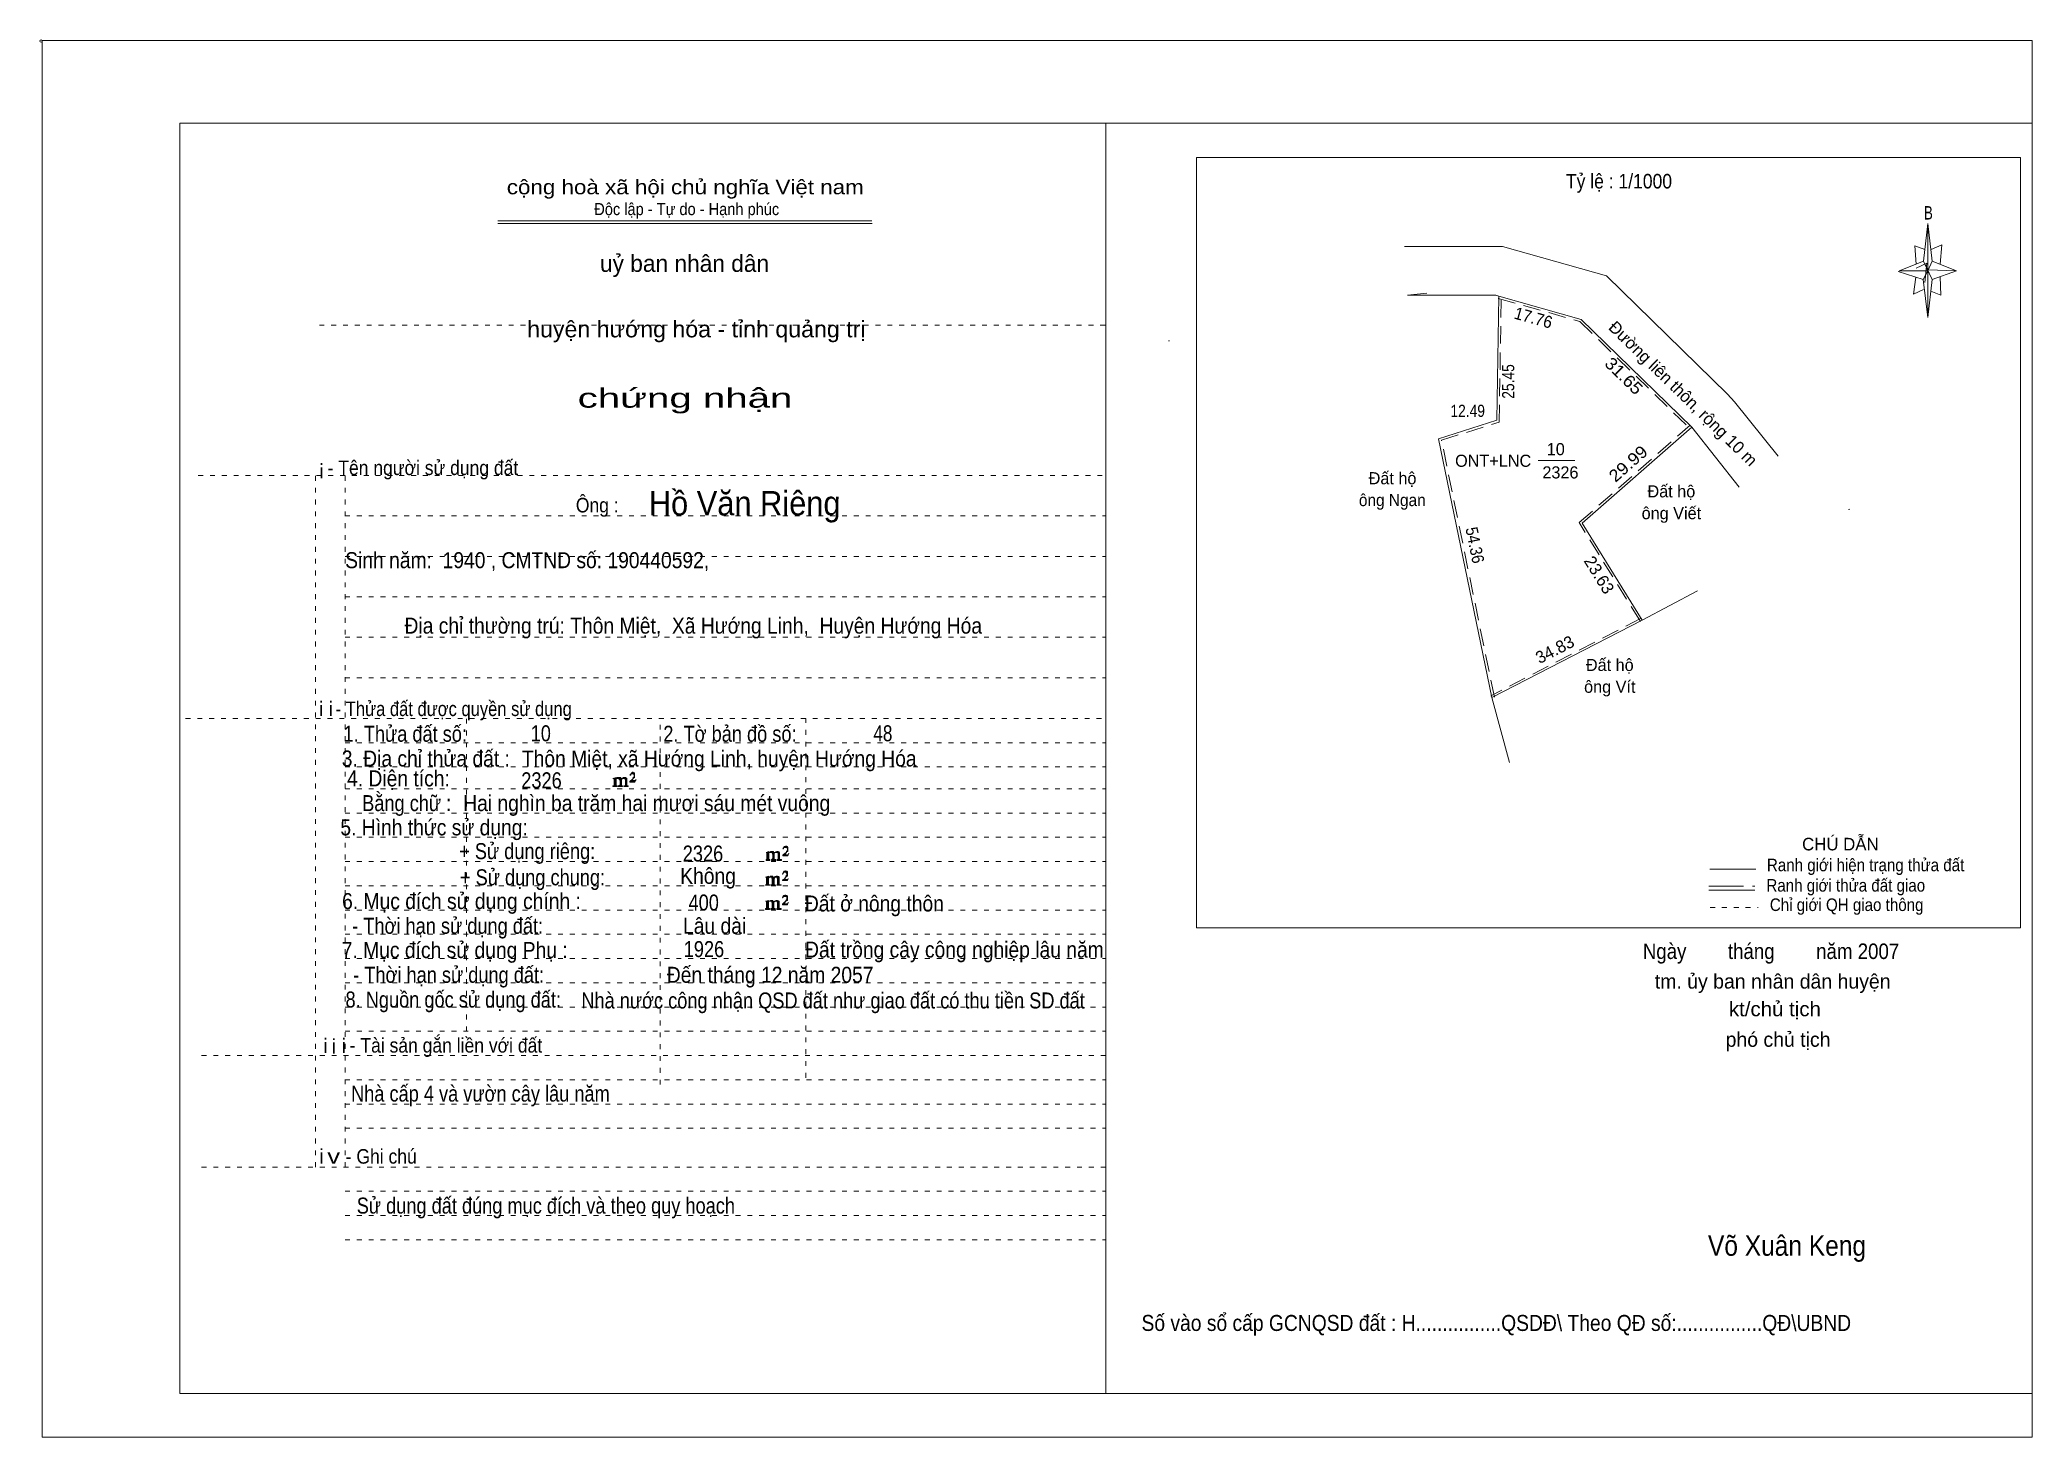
# Model space of a CAD drawing. Header units: centimetres. Extents: x -1.6 to 39.5, y -3.3 to 25.5.
import ezdxf
from ezdxf.enums import TextEntityAlignment as Align

# ---------------------------------------------------------------- set-up
doc = ezdxf.new("R2010")
doc.units = ezdxf.units.CM
doc.header["$LTSCALE"] = 0.12
for name, pattern in [('DOTTED', [1.5, 0.3, -1.2]), ('LONG_DASHED', [7.5, 6, -1.5]), ('MEDIUM_DASHED', [4.5, 3, -1.5])]:
    doc.linetypes.add(name, pattern=pattern)
for name, color, linetype, lineweight in [('1', 7, 'DOTTED', 13), ('10', 7, 'Continuous', 13), ('13', 7, 'Continuous', 13), ('4', 7, 'Continuous', 13), ('5', 7, 'Continuous', 13), ('50', 7, 'Continuous', 13)]:
    doc.layers.add(name, color=color, linetype=linetype, lineweight=lineweight)
doc.layers.add('30', color=7, linetype='Continuous')

msp = doc.modelspace()

# ---------------------------------------------------------------- hatches: boundary and pattern name
at = {"layer": '50'}
for points in [[(10.27, 10.13), (10.27, 10.12), (10.27, 10.11), (10.25, 10.11), (10.24, 10.11), (10.24, 10.1), (10.33, 10.1), (10.33, 10.11), (10.32, 10.11), (10.31, 10.11), (10.31, 10.12), (10.31, 10.13), (10.31, 10.24), (10.31, 10.25), (10.32, 10.26), (10.34, 10.26), (10.35, 10.26), (10.36, 10.26), (10.37, 10.25), (10.39, 10.22), (10.39, 10.13), (10.37, 10.12), (10.37, 10.11), (10.36, 10.11), (10.35, 10.11), (10.35, 10.1), (10.44, 10.1), (10.44, 10.11), (10.43, 10.11), (10.42, 10.11), (10.42, 10.12), (10.42, 10.13), (10.42, 10.24), (10.44, 10.26), (10.45, 10.26), (10.46, 10.26), (10.49, 10.26), (10.49, 10.25), (10.5, 10.24), (10.5, 10.22), (10.5, 10.13), (10.5, 10.12), (10.49, 10.11), (10.49, 10.11), (10.47, 10.11), (10.47, 10.1), (10.56, 10.1), (10.56, 10.11), (10.55, 10.11), (10.54, 10.11), (10.53, 10.12), (10.53, 10.13), (10.53, 10.2), (10.53, 10.25), (10.53, 10.26), (10.52, 10.27), (10.5, 10.28), (10.47, 10.28), (10.46, 10.28), (10.44, 10.27), (10.41, 10.25), (10.41, 10.26), (10.4, 10.28), (10.39, 10.28), (10.37, 10.28), (10.35, 10.28), (10.34, 10.28), (10.32, 10.26), (10.31, 10.26), (10.31, 10.25), (10.31, 10.25), (10.31, 10.26), (10.31, 10.28), (10.24, 10.26), (10.24, 10.26), (10.25, 10.26), (10.27, 10.25), (10.27, 10.24), (10.27, 10.23)], [(10.69, 10.19), (10.72, 10.24), (10.72, 10.24), (10.71, 10.22), (10.69, 10.22), (10.68, 10.22), (10.63, 10.22), (10.66, 10.26), (10.67, 10.27), (10.69, 10.28), (10.69, 10.3), (10.69, 10.32), (10.69, 10.34), (10.69, 10.35), (10.69, 10.37), (10.68, 10.38), (10.67, 10.38), (10.66, 10.39), (10.65, 10.39), (10.63, 10.38), (10.63, 10.38), (10.62, 10.37), (10.61, 10.35), (10.59, 10.33), (10.61, 10.33), (10.61, 10.35), (10.62, 10.35), (10.63, 10.36), (10.65, 10.36), (10.66, 10.36), (10.67, 10.35), (10.68, 10.35), (10.68, 10.32), (10.68, 10.3), (10.66, 10.28), (10.66, 10.26), (10.65, 10.25), (10.59, 10.2), (10.59, 10.19)], [(13.42, 8.61), (13.42, 8.6), (13.42, 8.59), (13.41, 8.59), (13.4, 8.59), (13.4, 8.57), (13.48, 8.57), (13.48, 8.59), (13.47, 8.59), (13.46, 8.59), (13.46, 8.6), (13.46, 8.61), (13.46, 8.72), (13.46, 8.73), (13.47, 8.74), (13.5, 8.74), (13.51, 8.74), (13.52, 8.74), (13.53, 8.73), (13.54, 8.69), (13.54, 8.61), (13.53, 8.6), (13.53, 8.59), (13.52, 8.59), (13.51, 8.59), (13.51, 8.57), (13.6, 8.57), (13.6, 8.59), (13.58, 8.59), (13.57, 8.59), (13.57, 8.6), (13.57, 8.61), (13.57, 8.72), (13.6, 8.74), (13.61, 8.74), (13.62, 8.74), (13.64, 8.74), (13.64, 8.73), (13.65, 8.72), (13.65, 8.69), (13.65, 8.61), (13.65, 8.6), (13.64, 8.59), (13.64, 8.59), (13.63, 8.59), (13.63, 8.57), (13.72, 8.57), (13.72, 8.59), (13.7, 8.59), (13.69, 8.59), (13.68, 8.6), (13.68, 8.61), (13.68, 8.68), (13.68, 8.73), (13.68, 8.74), (13.67, 8.75), (13.65, 8.76), (13.63, 8.76), (13.62, 8.76), (13.6, 8.75), (13.56, 8.73), (13.56, 8.74), (13.55, 8.76), (13.54, 8.76), (13.53, 8.76), (13.51, 8.76), (13.5, 8.76), (13.47, 8.74), (13.46, 8.74), (13.46, 8.73), (13.46, 8.73), (13.46, 8.74), (13.46, 8.76), (13.4, 8.74), (13.4, 8.74), (13.41, 8.74), (13.42, 8.73), (13.42, 8.72), (13.42, 8.71)], [(13.85, 8.67), (13.87, 8.72), (13.87, 8.72), (13.86, 8.69), (13.85, 8.69), (13.84, 8.69), (13.78, 8.69), (13.82, 8.74), (13.83, 8.75), (13.85, 8.76), (13.85, 8.78), (13.85, 8.79), (13.85, 8.82), (13.85, 8.83), (13.85, 8.85), (13.84, 8.86), (13.83, 8.86), (13.82, 8.87), (13.8, 8.87), (13.78, 8.86), (13.78, 8.86), (13.77, 8.85), (13.76, 8.83), (13.75, 8.81), (13.76, 8.81), (13.76, 8.83), (13.77, 8.83), (13.78, 8.84), (13.8, 8.84), (13.82, 8.84), (13.83, 8.83), (13.84, 8.83), (13.84, 8.79), (13.84, 8.78), (13.82, 8.76), (13.82, 8.74), (13.8, 8.73), (13.75, 8.68), (13.75, 8.67)], [(13.41, 8.09), (13.41, 8.08), (13.41, 8.07), (13.4, 8.07), (13.39, 8.07), (13.39, 8.06), (13.48, 8.06), (13.48, 8.07), (13.47, 8.07), (13.45, 8.07), (13.45, 8.08), (13.45, 8.09), (13.45, 8.2), (13.45, 8.21), (13.47, 8.23), (13.49, 8.23), (13.5, 8.23), (13.51, 8.23), (13.52, 8.21), (13.53, 8.18), (13.53, 8.09), (13.52, 8.08), (13.52, 8.07), (13.51, 8.07), (13.5, 8.07), (13.5, 8.06), (13.59, 8.06), (13.59, 8.07), (13.58, 8.07), (13.57, 8.07), (13.57, 8.08), (13.57, 8.09), (13.57, 8.2), (13.59, 8.23), (13.6, 8.23), (13.61, 8.23), (13.63, 8.23), (13.63, 8.21), (13.64, 8.2), (13.64, 8.18), (13.64, 8.09), (13.64, 8.08), (13.63, 8.07), (13.63, 8.07), (13.62, 8.07), (13.62, 8.06), (13.71, 8.06), (13.71, 8.07), (13.7, 8.07), (13.69, 8.07), (13.67, 8.08), (13.67, 8.09), (13.67, 8.17), (13.67, 8.21), (13.67, 8.23), (13.66, 8.24), (13.64, 8.25), (13.62, 8.25), (13.61, 8.25), (13.59, 8.24), (13.55, 8.21), (13.55, 8.23), (13.54, 8.25), (13.53, 8.25), (13.52, 8.25), (13.5, 8.25), (13.49, 8.25), (13.47, 8.23), (13.45, 8.23), (13.45, 8.21), (13.45, 8.21), (13.45, 8.23), (13.45, 8.25), (13.39, 8.23), (13.39, 8.23), (13.4, 8.23), (13.41, 8.21), (13.41, 8.2), (13.41, 8.19)], [(13.84, 8.16), (13.86, 8.2), (13.86, 8.2), (13.85, 8.18), (13.84, 8.18), (13.83, 8.18), (13.77, 8.18), (13.81, 8.23), (13.82, 8.24), (13.84, 8.25), (13.84, 8.27), (13.84, 8.28), (13.84, 8.3), (13.84, 8.31), (13.84, 8.34), (13.83, 8.35), (13.82, 8.35), (13.81, 8.36), (13.8, 8.36), (13.77, 8.35), (13.77, 8.35), (13.76, 8.34), (13.75, 8.31), (13.74, 8.29), (13.75, 8.29), (13.75, 8.31), (13.76, 8.31), (13.77, 8.33), (13.8, 8.33), (13.81, 8.33), (13.82, 8.31), (13.83, 8.31), (13.83, 8.28), (13.83, 8.27), (13.81, 8.25), (13.81, 8.23), (13.8, 8.21), (13.74, 8.17), (13.74, 8.16)], [(13.84, 7.66), (13.86, 7.71), (13.86, 7.71), (13.85, 7.68), (13.84, 7.68), (13.83, 7.68), (13.77, 7.68), (13.81, 7.73), (13.82, 7.74), (13.84, 7.75), (13.84, 7.77), (13.84, 7.78), (13.84, 7.81), (13.84, 7.82), (13.84, 7.84), (13.83, 7.85), (13.82, 7.85), (13.81, 7.86), (13.79, 7.86), (13.77, 7.85), (13.77, 7.85), (13.76, 7.84), (13.75, 7.82), (13.74, 7.8), (13.75, 7.8), (13.75, 7.82), (13.76, 7.82), (13.77, 7.83), (13.79, 7.83), (13.81, 7.83), (13.82, 7.82), (13.83, 7.82), (13.83, 7.78), (13.83, 7.77), (13.81, 7.75), (13.81, 7.73), (13.79, 7.72), (13.74, 7.67), (13.74, 7.66)], [(13.41, 7.6), (13.41, 7.59), (13.41, 7.58), (13.4, 7.58), (13.39, 7.58), (13.39, 7.56), (13.47, 7.56), (13.47, 7.58), (13.46, 7.58), (13.45, 7.58), (13.45, 7.59), (13.45, 7.6), (13.45, 7.71), (13.45, 7.72), (13.46, 7.73), (13.49, 7.73), (13.5, 7.73), (13.51, 7.73), (13.52, 7.72), (13.53, 7.68), (13.53, 7.6), (13.52, 7.59), (13.52, 7.58), (13.51, 7.58), (13.5, 7.58), (13.5, 7.56), (13.59, 7.56), (13.59, 7.58), (13.57, 7.58), (13.56, 7.58), (13.56, 7.59), (13.56, 7.6), (13.56, 7.71), (13.59, 7.73), (13.6, 7.73), (13.61, 7.73), (13.63, 7.73), (13.63, 7.72), (13.64, 7.71), (13.64, 7.68), (13.64, 7.6), (13.64, 7.59), (13.63, 7.58), (13.63, 7.58), (13.62, 7.58), (13.62, 7.56), (13.71, 7.56), (13.71, 7.58), (13.69, 7.58), (13.68, 7.58), (13.67, 7.59), (13.67, 7.6), (13.67, 7.67), (13.67, 7.72), (13.67, 7.73), (13.66, 7.74), (13.64, 7.75), (13.62, 7.75), (13.61, 7.75), (13.59, 7.74), (13.55, 7.72), (13.55, 7.73), (13.54, 7.75), (13.53, 7.75), (13.52, 7.75), (13.5, 7.75), (13.49, 7.75), (13.46, 7.73), (13.45, 7.73), (13.45, 7.72), (13.45, 7.72), (13.45, 7.73), (13.45, 7.75), (13.39, 7.73), (13.39, 7.73), (13.4, 7.73), (13.41, 7.72), (13.41, 7.71), (13.41, 7.7)]]:
    msp.add_hatch(color=256, dxfattribs=at).paths.add_polyline_path(points)

# ---------------------------------------------------------------- linework, layer by layer
at = {"layer": '1', "linetype": 'Continuous'}
for p, q in [((1.31, -2.42), (1.31, 23.78)), ((1.31, 23.78), (39.51, 23.78)), ((20.41, -2.42), (20.41, 23.78)), ((39.51, -2.42), (39.51, 23.78)), ((7.87, 21.76), (15.58, 21.76)), ((7.87, 21.71), (15.59, 21.71)), ((37.26, 20.55), (36.75, 20.72)), ((1.31, -2.42), (39.51, -2.42))]:
    msp.add_line(p, q, dxfattribs=at)
at = {"layer": '1'}
for p, q in [((4.19, 19.61), (20.41, 19.61)), ((1.69, 16.51), (20.41, 16.51)), ((4.11, 2.25), (4.11, 16.51)), ((4.72, 2.25), (4.72, 16.51)), ((4.72, 15.68), (20.41, 15.68)), ((4.72, 14.84), (20.41, 14.84)), ((4.72, 14.01), (20.41, 14.01)), ((4.72, 13.18), (20.41, 13.18)), ((4.72, 12.34), (20.41, 12.34)), ((1.43, 11.5), (20.41, 11.5)), ((7.22, 5.05), (7.22, 11.5)), ((11.22, 3.95), (11.22, 11.5)), ((14.22, 4.09), (14.22, 11.5)), ((4.72, 11), (20.41, 11)), ((4.72, 10.5), (20.41, 10.5)), ((4.72, 10.05), (20.41, 10.05)), ((4.72, 9.55), (20.41, 9.55)), ((4.72, 9.05), (20.41, 9.05)), ((4.72, 8.55), (20.41, 8.55)), ((4.72, 8.05), (20.41, 8.05)), ((4.72, 7.55), (20.41, 7.55)), ((4.72, 7.05), (20.41, 7.05)), ((4.72, 6.55), (20.41, 6.55)), ((4.72, 6.05), (20.41, 6.05)), ((4.72, 5.55), (20.41, 5.55)), ((4.72, 5.05), (20.41, 5.05)), ((1.76, 4.55), (20.41, 4.55)), ((4.72, 4.05), (20.41, 4.05)), ((4.72, 3.55), (20.41, 3.55)), ((4.72, 3.05), (20.41, 3.05)), ((1.76, 2.25), (20.41, 2.25)), ((4.72, 1.75), (20.41, 1.75)), ((4.72, 1.25), (20.41, 1.25)), ((4.72, 0.75), (20.41, 0.75))]:
    msp.add_line(p, q, dxfattribs=at)
at = {"layer": '1', "linetype": 'Continuous'}
msp.add_lwpolyline([(-1.53, -3.32), (39.51, -3.32), (39.51, 25.48), (-1.53, 25.48)], close=True, dxfattribs=at)
msp.add_lwpolyline([(37.27, 20.35), (37.06, 20.25), (37.11, 20.6)], dxfattribs=at)
at = {"layer": '10'}
for p, q in [((21.72, 19.29), (21.7, 19.29)), ((33.47, 16.27), (32.49, 17.51)), ((35.75, 15.82), (35.72, 15.81)), ((31.47, 13.53), (32.61, 14.13)), ((31.47, 13.53), (28.37, 11.93)), ((28.37, 11.93), (28.73, 10.59))]:
    msp.add_line(p, q, dxfattribs=at)
at = {"layer": '10', "linetype": 'MEDIUM_DASHED'}
msp.add_line((31.45, 13.57), (28.35, 11.97), dxfattribs=at)
at = {"layer": '10'}
for points in [[(34.27, 16.91), (33.37, 18.03), (33.23, 18.19), (30.73, 20.63), (28.59, 21.23), (26.57, 21.23)], [(28.51, 20.21), (28.45, 20.23), (26.63, 20.23), (27.03, 20.27)], [(28.37, 11.93), (27.27, 17.27), (28.47, 17.65), (28.51, 20.21)], [(28.51, 20.21), (30.21, 19.73), (32.49, 17.51)], [(31.47, 13.53), (30.23, 15.53), (32.49, 17.51)]]:
    msp.add_lwpolyline(points, dxfattribs=at)
at = {"layer": '10', "linetype": 'MEDIUM_DASHED'}
for points in [[(28.42, 11.94), (27.33, 17.24), (28.52, 17.61), (28.56, 20.21)], [(28.5, 20.16), (30.18, 19.69), (32.46, 17.47)], [(31.43, 13.5), (30.17, 15.54), (32.46, 17.55)]]:
    msp.add_lwpolyline(points, dxfattribs=at)
at = {"layer": '13'}
msp.add_line((29.32, 16.82), (30.08, 16.82), dxfattribs=at)
at = {"layer": '4'}
for p, q in [((32.86, 8.39), (33.81, 8.39)), ((32.84, 7.96), (33.79, 7.96))]:
    msp.add_line(p, q, dxfattribs=at)
at = {"layer": '4', "linetype": 'LONG_DASHED'}
msp.add_line((32.84, 8.04), (33.79, 8.04), dxfattribs=at)
at = {"layer": '4', "linetype": 'DOTTED'}
msp.add_line((32.87, 7.6), (33.86, 7.6), dxfattribs=at)
at = {"layer": '4'}
msp.add_lwpolyline([(22.28, 23.07), (39.27, 23.07), (39.27, 7.18), (22.28, 7.18)], close=True, dxfattribs=at)
msp.add_circle((-1.55, 25.47), 0.025, dxfattribs=at)
at = {"layer": '5'}
for p, q in [((37.27, 20.93), (37.36, 21.71)), ((37.45, 20.55), (37.36, 19.77)), ((37.45, 20.93), (37.95, 20.73)), ((37.61, 20.61), (37.63, 20.23)), ((37.63, 20.23), (37.42, 20.31))]:
    msp.add_line(p, q, dxfattribs=at)
for points in [[(37.36, 21.71), (37.45, 20.93), (37.36, 20.73)], [(37.36, 20.73), (36.77, 20.73), (37.27, 20.93), (37.45, 20.55), (37.95, 20.73), (37.36, 20.75)], [(37.36, 20.73), (37.36, 19.77), (37.26, 20.55)]]:
    msp.add_lwpolyline(points, close=True, dxfattribs=at)
for points in [[(37.3, 21.17), (37.09, 21.25), (37.12, 20.87)], [(37.43, 21.17), (37.65, 21.27), (37.61, 20.87)], [(37.36, 20.73), (37.27, 20.93), (36.77, 20.73)], [(37.12, 20.79), (37.34, 20.89), (37.3, 20.49)], [(37.36, 20.73), (37.45, 20.55), (37.95, 20.73)]]:
    msp.add_lwpolyline(points, dxfattribs=at)
at = {"layer": '50'}
for points in [[(10.27, 10.13), (10.27, 10.12), (10.27, 10.11), (10.25, 10.11), (10.24, 10.11), (10.24, 10.1), (10.33, 10.1), (10.33, 10.11), (10.32, 10.11), (10.31, 10.11), (10.31, 10.12), (10.31, 10.13), (10.31, 10.24), (10.31, 10.25), (10.32, 10.26), (10.34, 10.26), (10.35, 10.26), (10.36, 10.26), (10.37, 10.25), (10.39, 10.22), (10.39, 10.13), (10.37, 10.12), (10.37, 10.11), (10.36, 10.11), (10.35, 10.11), (10.35, 10.1), (10.44, 10.1), (10.44, 10.11), (10.43, 10.11), (10.42, 10.11), (10.42, 10.12), (10.42, 10.13), (10.42, 10.24), (10.44, 10.26), (10.45, 10.26), (10.46, 10.26), (10.49, 10.26), (10.49, 10.25), (10.5, 10.24), (10.5, 10.22), (10.5, 10.13), (10.5, 10.12), (10.49, 10.11), (10.49, 10.11), (10.47, 10.11), (10.47, 10.1), (10.56, 10.1), (10.56, 10.11), (10.55, 10.11), (10.54, 10.11), (10.53, 10.12), (10.53, 10.13), (10.53, 10.2), (10.53, 10.25), (10.53, 10.26), (10.52, 10.27), (10.5, 10.28), (10.47, 10.28), (10.46, 10.28), (10.44, 10.27), (10.41, 10.25), (10.41, 10.26), (10.4, 10.28), (10.39, 10.28), (10.37, 10.28), (10.35, 10.28), (10.34, 10.28), (10.32, 10.26), (10.31, 10.26), (10.31, 10.25), (10.31, 10.25), (10.31, 10.26), (10.31, 10.28), (10.24, 10.26), (10.24, 10.26), (10.25, 10.26), (10.27, 10.25), (10.27, 10.24), (10.27, 10.23)], [(10.69, 10.19), (10.72, 10.24), (10.72, 10.24), (10.71, 10.22), (10.69, 10.22), (10.68, 10.22), (10.63, 10.22), (10.66, 10.26), (10.67, 10.27), (10.69, 10.28), (10.69, 10.3), (10.69, 10.32), (10.69, 10.34), (10.69, 10.35), (10.69, 10.37), (10.68, 10.38), (10.67, 10.38), (10.66, 10.39), (10.65, 10.39), (10.63, 10.38), (10.63, 10.38), (10.62, 10.37), (10.61, 10.35), (10.59, 10.33), (10.61, 10.33), (10.61, 10.35), (10.62, 10.35), (10.63, 10.36), (10.65, 10.36), (10.66, 10.36), (10.67, 10.35), (10.68, 10.35), (10.68, 10.32), (10.68, 10.3), (10.66, 10.28), (10.66, 10.26), (10.65, 10.25), (10.59, 10.2), (10.59, 10.19)], [(13.42, 8.61), (13.42, 8.6), (13.42, 8.59), (13.41, 8.59), (13.4, 8.59), (13.4, 8.57), (13.48, 8.57), (13.48, 8.59), (13.47, 8.59), (13.46, 8.59), (13.46, 8.6), (13.46, 8.61), (13.46, 8.72), (13.46, 8.73), (13.47, 8.74), (13.5, 8.74), (13.51, 8.74), (13.52, 8.74), (13.53, 8.73), (13.54, 8.69), (13.54, 8.61), (13.53, 8.6), (13.53, 8.59), (13.52, 8.59), (13.51, 8.59), (13.51, 8.57), (13.6, 8.57), (13.6, 8.59), (13.58, 8.59), (13.57, 8.59), (13.57, 8.6), (13.57, 8.61), (13.57, 8.72), (13.6, 8.74), (13.61, 8.74), (13.62, 8.74), (13.64, 8.74), (13.64, 8.73), (13.65, 8.72), (13.65, 8.69), (13.65, 8.61), (13.65, 8.6), (13.64, 8.59), (13.64, 8.59), (13.63, 8.59), (13.63, 8.57), (13.72, 8.57), (13.72, 8.59), (13.7, 8.59), (13.69, 8.59), (13.68, 8.6), (13.68, 8.61), (13.68, 8.68), (13.68, 8.73), (13.68, 8.74), (13.67, 8.75), (13.65, 8.76), (13.63, 8.76), (13.62, 8.76), (13.6, 8.75), (13.56, 8.73), (13.56, 8.74), (13.55, 8.76), (13.54, 8.76), (13.53, 8.76), (13.51, 8.76), (13.5, 8.76), (13.47, 8.74), (13.46, 8.74), (13.46, 8.73), (13.46, 8.73), (13.46, 8.74), (13.46, 8.76), (13.4, 8.74), (13.4, 8.74), (13.41, 8.74), (13.42, 8.73), (13.42, 8.72), (13.42, 8.71)], [(13.85, 8.67), (13.87, 8.72), (13.87, 8.72), (13.86, 8.69), (13.85, 8.69), (13.84, 8.69), (13.78, 8.69), (13.82, 8.74), (13.83, 8.75), (13.85, 8.76), (13.85, 8.78), (13.85, 8.79), (13.85, 8.82), (13.85, 8.83), (13.85, 8.85), (13.84, 8.86), (13.83, 8.86), (13.82, 8.87), (13.8, 8.87), (13.78, 8.86), (13.78, 8.86), (13.77, 8.85), (13.76, 8.83), (13.75, 8.81), (13.76, 8.81), (13.76, 8.83), (13.77, 8.83), (13.78, 8.84), (13.8, 8.84), (13.82, 8.84), (13.83, 8.83), (13.84, 8.83), (13.84, 8.79), (13.84, 8.78), (13.82, 8.76), (13.82, 8.74), (13.8, 8.73), (13.75, 8.68), (13.75, 8.67)], [(13.41, 8.09), (13.41, 8.08), (13.41, 8.07), (13.4, 8.07), (13.39, 8.07), (13.39, 8.06), (13.48, 8.06), (13.48, 8.07), (13.47, 8.07), (13.45, 8.07), (13.45, 8.08), (13.45, 8.09), (13.45, 8.2), (13.45, 8.21), (13.47, 8.23), (13.49, 8.23), (13.5, 8.23), (13.51, 8.23), (13.52, 8.21), (13.53, 8.18), (13.53, 8.09), (13.52, 8.08), (13.52, 8.07), (13.51, 8.07), (13.5, 8.07), (13.5, 8.06), (13.59, 8.06), (13.59, 8.07), (13.58, 8.07), (13.57, 8.07), (13.57, 8.08), (13.57, 8.09), (13.57, 8.2), (13.59, 8.23), (13.6, 8.23), (13.61, 8.23), (13.63, 8.23), (13.63, 8.21), (13.64, 8.2), (13.64, 8.18), (13.64, 8.09), (13.64, 8.08), (13.63, 8.07), (13.63, 8.07), (13.62, 8.07), (13.62, 8.06), (13.71, 8.06), (13.71, 8.07), (13.7, 8.07), (13.69, 8.07), (13.67, 8.08), (13.67, 8.09), (13.67, 8.17), (13.67, 8.21), (13.67, 8.23), (13.66, 8.24), (13.64, 8.25), (13.62, 8.25), (13.61, 8.25), (13.59, 8.24), (13.55, 8.21), (13.55, 8.23), (13.54, 8.25), (13.53, 8.25), (13.52, 8.25), (13.5, 8.25), (13.49, 8.25), (13.47, 8.23), (13.45, 8.23), (13.45, 8.21), (13.45, 8.21), (13.45, 8.23), (13.45, 8.25), (13.39, 8.23), (13.39, 8.23), (13.4, 8.23), (13.41, 8.21), (13.41, 8.2), (13.41, 8.19)], [(13.84, 8.16), (13.86, 8.2), (13.86, 8.2), (13.85, 8.18), (13.84, 8.18), (13.83, 8.18), (13.77, 8.18), (13.81, 8.23), (13.82, 8.24), (13.84, 8.25), (13.84, 8.27), (13.84, 8.28), (13.84, 8.3), (13.84, 8.31), (13.84, 8.34), (13.83, 8.35), (13.82, 8.35), (13.81, 8.36), (13.8, 8.36), (13.77, 8.35), (13.77, 8.35), (13.76, 8.34), (13.75, 8.31), (13.74, 8.29), (13.75, 8.29), (13.75, 8.31), (13.76, 8.31), (13.77, 8.33), (13.8, 8.33), (13.81, 8.33), (13.82, 8.31), (13.83, 8.31), (13.83, 8.28), (13.83, 8.27), (13.81, 8.25), (13.81, 8.23), (13.8, 8.21), (13.74, 8.17), (13.74, 8.16)], [(13.84, 7.66), (13.86, 7.71), (13.86, 7.71), (13.85, 7.68), (13.84, 7.68), (13.83, 7.68), (13.77, 7.68), (13.81, 7.73), (13.82, 7.74), (13.84, 7.75), (13.84, 7.77), (13.84, 7.78), (13.84, 7.81), (13.84, 7.82), (13.84, 7.84), (13.83, 7.85), (13.82, 7.85), (13.81, 7.86), (13.79, 7.86), (13.77, 7.85), (13.77, 7.85), (13.76, 7.84), (13.75, 7.82), (13.74, 7.8), (13.75, 7.8), (13.75, 7.82), (13.76, 7.82), (13.77, 7.83), (13.79, 7.83), (13.81, 7.83), (13.82, 7.82), (13.83, 7.82), (13.83, 7.78), (13.83, 7.77), (13.81, 7.75), (13.81, 7.73), (13.79, 7.72), (13.74, 7.67), (13.74, 7.66)], [(13.41, 7.6), (13.41, 7.59), (13.41, 7.58), (13.4, 7.58), (13.39, 7.58), (13.39, 7.56), (13.47, 7.56), (13.47, 7.58), (13.46, 7.58), (13.45, 7.58), (13.45, 7.59), (13.45, 7.6), (13.45, 7.71), (13.45, 7.72), (13.46, 7.73), (13.49, 7.73), (13.5, 7.73), (13.51, 7.73), (13.52, 7.72), (13.53, 7.68), (13.53, 7.6), (13.52, 7.59), (13.52, 7.58), (13.51, 7.58), (13.5, 7.58), (13.5, 7.56), (13.59, 7.56), (13.59, 7.58), (13.57, 7.58), (13.56, 7.58), (13.56, 7.59), (13.56, 7.6), (13.56, 7.71), (13.59, 7.73), (13.6, 7.73), (13.61, 7.73), (13.63, 7.73), (13.63, 7.72), (13.64, 7.71), (13.64, 7.68), (13.64, 7.6), (13.64, 7.59), (13.63, 7.58), (13.63, 7.58), (13.62, 7.58), (13.62, 7.56), (13.71, 7.56), (13.71, 7.58), (13.69, 7.58), (13.68, 7.58), (13.67, 7.59), (13.67, 7.6), (13.67, 7.67), (13.67, 7.72), (13.67, 7.73), (13.66, 7.74), (13.64, 7.75), (13.62, 7.75), (13.61, 7.75), (13.59, 7.74), (13.55, 7.72), (13.55, 7.73), (13.54, 7.75), (13.53, 7.75), (13.52, 7.75), (13.5, 7.75), (13.49, 7.75), (13.46, 7.73), (13.45, 7.73), (13.45, 7.72), (13.45, 7.72), (13.45, 7.73), (13.45, 7.75), (13.39, 7.73), (13.39, 7.73), (13.4, 7.73), (13.41, 7.72), (13.41, 7.71), (13.41, 7.7)]]:
    msp.add_lwpolyline(points, close=True, dxfattribs=at)

# ---------------------------------------------------------------- texts
at = {"layer": '1'}
for s, height, width, p in [('cộng hoà xã hội chủ nghĩa Việt nam', 0.3, 1.15, (11.735, 22.31)), ('Độc lập - Tự do - Hạnh phúc', 0.25, 0.9, (11.765, 21.88)), ('chứng nhận', 0.4, 1.55, (11.73, 17.91)), ('- Tên người sử dụng đất', 0.3, 0.9, (6.325, 16.52)), ('- Thửa đất được quyền sử dụng', 0.3, 0.85, (6.96, 11.55)), ('- Tài sản gắn liền với đất ', 0.3, 0.9, (6.85, 4.61)), ('v', 0.3, 1.3, (4.485, 2.32)), ('- Ghi chú', 0.3, 0.9, (5.465, 2.32))]:
    msp.add_text(s, height=height, dxfattribs=dict(at, width=width)).set_placement(p, align=Align.CENTER)
for s, height, p in [('uỷ ban nhân dân', 0.35, (11.72, 20.71)), ('i', 0.3, (4.235, 16.45)), ('i', 0.3, (4.225, 11.55)), ('i', 0.3, (4.425, 11.55)), ('i', 0.3, (4.315, 4.6)), ('i', 0.3, (4.485, 4.59)), ('i', 0.3, (4.695, 4.6)), ('i', 0.3, (4.235, 2.32))]:
    msp.add_text(s, height=height, dxfattribs=at).set_placement(p, align=Align.CENTER)
at = {"layer": '10'}
for s, height, width, p in [('Tỷ lệ : 1/1000', 0.3, 0.9, (30.99, 22.43)), ('Hồ Văn Riêng', 0.5, 0.95, (12.96, 15.69)), ('ông Ngan', 0.25, 0.95, (26.315, 15.88)), ('Võ Xuân Keng', 0.42, 0.9, (34.455, 0.42))]:
    msp.add_text(s, height=height, dxfattribs=dict(at, width=width)).set_placement(p, align=Align.CENTER)
msp.add_text('Đường liên thôn, rộng 10 m ', height=0.25, rotation=315.764, dxfattribs=at).set_placement((32.258, 18.079), align=Align.CENTER)
msp.add_text('ONT+LNC', height=0.25, dxfattribs=at).set_placement((29.18, 16.69), align=Align.RIGHT)
for s, p in [('10', (29.5, 16.93)), ('2326', (29.41, 16.45))]:
    msp.add_text(s, height=0.25, dxfattribs=at).set_placement(p)
for s, p in [('Đất hộ', (26.32, 16.33)), ('Đất hộ', (32.07, 16.06)), ('ông Viết', (32.07, 15.61)), ('Đất hộ', (30.8, 12.48)), ('ông Vít', (30.8, 12.03))]:
    msp.add_text(s, height=0.25, dxfattribs=at).set_placement(p, align=Align.CENTER)
at = {"layer": '30'}
for s, rotation, width, p in [('17.76', 344.485, 0.95, (29.192, 19.644)), ('31.65', 315.679, 1.1, (31.003, 18.475)), ('25.45', 90, 0.85, (28.83, 18.45)), ('29.99', 41.445, 1.1, (31.262, 16.661)), ('54.36', 281.663, 0.9, (27.898, 15.05))]:
    msp.add_text(s, height=0.25, rotation=rotation, dxfattribs=dict(at, width=width)).set_placement(p, align=Align.CENTER)
at = {"layer": '30', "width": 0.85}
msp.add_text('12.49', height=0.25, dxfattribs=at).set_placement((27.87, 17.72), align=Align.CENTER)
at = {"layer": '30'}
for s, rotation, p in [('23.63', 301.733, (30.475, 14.396)), ('34.83', 27.073, (29.723, 12.811))]:
    msp.add_text(s, height=0.25, rotation=rotation, dxfattribs=at).set_placement(p, align=Align.CENTER)
at = {"layer": '4'}
msp.add_text('CHÚ DẪN', height=0.2591, dxfattribs=at).set_placement((35.555, 8.78), align=Align.CENTER)
at = {"layer": '4', "width": 0.9}
for s, p in [('Ranh giới hiện trạng thửa đất', (36.075, 8.35)), ('Ranh giới thửa đất giao ', (35.71, 7.93)), ('Chỉ giới QH giao thông', (35.685, 7.53))]:
    msp.add_text(s, height=0.2591, dxfattribs=at).set_placement(p, align=Align.CENTER)
at = {"layer": '5', "width": 0.75}
msp.add_text('B', height=0.276, dxfattribs=at).set_placement((37.37, 21.79), align=Align.CENTER)
at = {"layer": '50'}
for s, height, width, p in [('  huyện hướng hóa - tỉnh quảng trị', 0.34, 1.05, (11.83, 19.36)), ('Ông :', 0.3, 0.9, (9.92, 15.75)), ('Sinh năm:  1940 , CMTND số: 190440592, ', 0.33, 0.9, (8.53, 14.6)), ('Địa chỉ thường trú: Thôn Miệt,  Xã Hướng Linh,  Huyện Hướng Hóa', 0.33, 0.9, (11.9, 13.25)), ('1. Thửa đất số:  ', 0.33, 0.85, (6.065, 11.02)), ('10', 0.33, 0.85, (8.755, 11.03)), ('2. Tờ bản đồ số:  ', 0.33, 0.85, (12.76, 11.02)), ('48', 0.33, 0.8, (15.81, 11.03)), ('3. Địa chỉ thửa đất : ', 0.33, 0.9, (6.44, 10.51)), ('Thôn Miệt, xã Hướng Linh, huyện Hướng Hóa', 0.33, 0.9, (12.435, 10.51)), ('4. Diện tích: ', 0.33, 0.9, (5.875, 10.1)), ('2326', 0.33, 0.85, (8.77, 10.06)), ('Bằng chữ :', 0.33, 0.85, (5.99, 9.59)), ('Hai nghìn ba trăm hai mươi sáu mét vuông', 0.33, 0.9, (10.94, 9.59)), ('5. Hình thức sử dụng:', 0.33, 0.9, (6.555, 9.09)), ('+ Sử dụng riêng:', 0.33, 0.85, (8.475, 8.6)), ('2326', 0.33, 0.85, (12.1, 8.55)), ('+ Sử dụng chung:', 0.33, 0.85, (8.585, 8.06)), ('Không', 0.33, 0.9, (12.205, 8.09)), ('6. Mục đích sử dụng chính :', 0.33, 0.9, (7.12, 7.57)), ('400', 0.33, 0.85, (12.115, 7.54)), ('Đất ở nông thôn', 0.33, 0.9, (15.635, 7.52)), ('- Thời hạn sử dụng đất:', 0.33, 0.85, (6.835, 7.06)), ('Lâu dài', 0.33, 0.9, (12.34, 7.06)), ('7. Mục đích sử dụng Phụ :', 0.33, 0.9, (6.98, 6.56)), ('1926', 0.33, 0.85, (12.12, 6.58)), ('Đất trồng cây công nghiệp lâu năm', 0.33, 0.9, (17.285, 6.57)), ('Ngày        tháng        năm 2007', 0.32, 0.9, (34.125, 6.54)), ('- Thời hạn sử dụng đất:', 0.33, 0.85, (6.855, 6.05)), ('Đến tháng 12 năm 2057', 0.33, 0.9, (13.485, 6.05)), ('8. Nguồn gốc sử dụng đất:', 0.33, 0.85, (6.95, 5.54)), ('Nhà nước công nhận QSD đất như giao đất có thu tiền SD đất ', 0.33, 0.85, (14.835, 5.52)), ('kt/chủ tịch', 0.3, 1.05, (34.205, 5.36)), ('Nhà cấp 4 và vườn cây lâu năm', 0.33, 0.85, (7.51, 3.6)), ('Sử dụng đất đúng mục đích và theo quy hoạch', 0.33, 0.85, (8.86, 1.29)), ('Số vào sổ cấp GCNQSD đất : H................QSDĐ\\ Theo QĐ số:................QĐ\\UBND', 0.33, 0.9, (28.46, -1.13))]:
    msp.add_text(s, height=height, dxfattribs=dict(at, width=width)).set_placement(p, align=Align.CENTER)
for s, p in [('tm. ủy ban nhân dân huyện ', (34.215, 5.93)), ('phó chủ tịch', (34.27, 4.73))]:
    msp.add_text(s, height=0.3, dxfattribs=at).set_placement(p, align=Align.CENTER)

doc.saveas('drawing.dxf')
